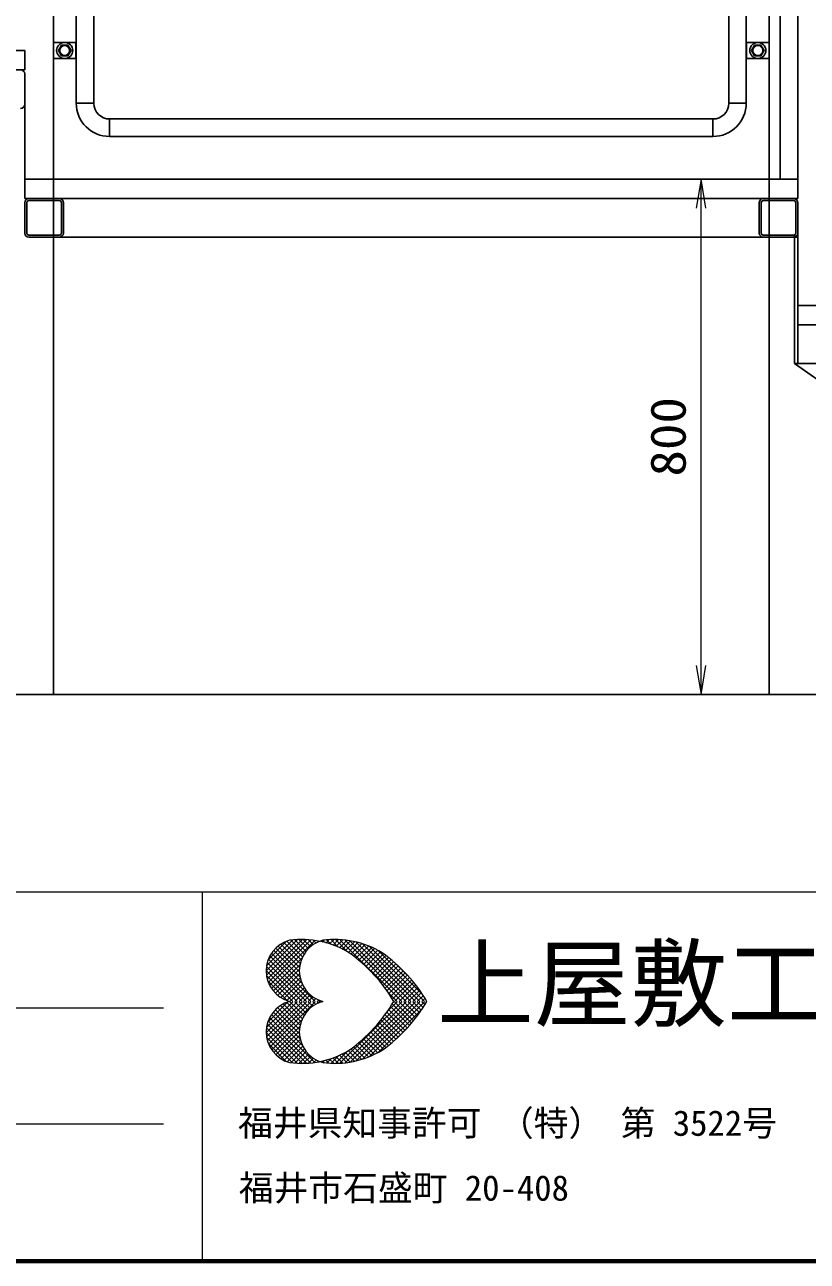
# Model space of a CAD drawing. Units: millimetres at full size, sheet at 1:30, with parts at other scales. Extents: x 450 to 12150, y 450 to 8460.
# Drawn here: x 4343 to 5558, y 450 to 2371 of the extents above; entities that cross this region are included whole.
import ezdxf
from ezdxf.enums import TextEntityAlignment as Align

# ---------------------------------------------------------------- set-up
doc = ezdxf.new("R2010")
doc.units = ezdxf.units.MM
doc.header["$LTSCALE"] = 30
for name, color, linetype, lineweight in [('D-STR-TXT', 7, 'Continuous', 13), ('D-STR\u3000構造物外形線', 1, 'Continuous', 25), ('D-TTL', 7, 'Continuous', 70), ('D-TTL-FRAM', 7, 'Continuous', 13), ('D-TTL-TXT', 7, 'Continuous', 13)]:
    doc.layers.add(name, color=color, linetype=linetype, lineweight=lineweight)
doc.styles.add('ＭＳ ゴシック', font='')
doc.styles.get('ＭＳ ゴシック').set_extended_font_data('MS Gothic')

# ---------------------------------------------------------------- blocks, each defined once
blk = doc.blocks.new('open_arrow')
at = {"color": 0, "linetype": 'Continuous', "lineweight": -2}
blk.add_lwpolyline([(7.5, 1.25), (0, 0), (7.5, -1.25)], dxfattribs=at)

msp = doc.modelspace()

# ---------------------------------------------------------------- linework, layer by layer
at = {"layer": 'D-STR-TXT'}
for p, q in [((5513.31, 2130.54), (5370.81, 2130.54)), ((5393.31, 1330.54), (5393.31, 2130.54)), ((5513.31, 1330.54), (5370.81, 1330.54))]:
    msp.add_line(p, q, dxfattribs=at)
at = {"layer": 'D-STR\u3000構造物外形線'}
for p, q in [((4387.86, 3438.69), (4387.86, 1330.54)), ((5498.76, 3238.69), (5498.76, 1330.54)), ((4423.31, 2248.64), (4423.31, 3142.44)), ((4450.51, 2248.64), (4450.51, 3142.44)), ((5436.11, 3142.44), (5436.11, 2248.64)), ((5463.31, 3142.44), (5463.31, 2248.64)), ((5516.11, 2130.54), (5516.11, 2530.54)), ((5543.31, 2130.54), (5543.31, 2530.54)), ((4422.86, 2344.14), (4422.86, 2316.94)), ((5463.76, 2344.14), (5463.76, 2316.94)), ((4343.31, 2330.54), (3143.31, 2330.54)), ((4343.31, 2330.54), (4343.31, 2300.54)), ((4405.36, 2343.04), (4387.86, 2343.04)), ((4387.86, 2343.04), (4387.86, 2318.04)), ((4400.45, 2339.04), (4395.55, 2330.54)), ((4395.55, 2330.54), (4400.45, 2322.04)), ((4410.27, 2339.04), (4400.45, 2339.04)), ((4405.36, 2343.04), (4422.86, 2343.04)), ((4415.18, 2330.54), (4410.27, 2339.04)), ((4410.27, 2322.04), (4415.18, 2330.54)), ((4422.86, 2343.04), (4422.86, 2318.04)), ((5481.26, 2343.04), (5463.76, 2343.04)), ((5463.76, 2343.04), (5463.76, 2318.04)), ((5471.45, 2330.54), (5476.35, 2339.04)), ((5476.35, 2322.04), (5471.45, 2330.54)), ((5476.35, 2339.04), (5486.17, 2339.04)), ((5481.26, 2343.04), (5498.76, 2343.04)), ((5486.17, 2339.04), (5491.08, 2330.54)), ((5491.08, 2330.54), (5486.17, 2322.04)), ((5498.76, 2343.04), (5498.76, 2318.04)), ((4387.86, 2318.04), (4405.36, 2318.04)), ((4400.45, 2322.04), (4410.27, 2322.04)), ((4422.86, 2318.04), (4405.36, 2318.04)), ((5463.76, 2318.04), (5481.26, 2318.04)), ((5486.17, 2322.04), (5476.35, 2322.04)), ((5498.76, 2318.04), (5481.26, 2318.04)), ((4343.31, 2300.54), (4223.31, 2300.54)), ((4343.31, 2246.94), (4343.31, 2294.14)), ((4343.31, 2246.94), (4343.31, 2294.14)), ((4343.31, 2246.94), (4343.31, 2294.14)), ((4450.51, 2248.64), (4423.31, 2248.64)), ((5436.11, 2248.64), (5463.31, 2248.64)), ((4343.31, 2246.94), (4343.31, 2100.54)), ((4475.01, 2196.94), (4475.01, 2224.14)), ((5411.61, 2224.14), (4475.01, 2224.14)), ((5411.61, 2196.94), (5411.61, 2224.14)), ((5411.61, 2196.94), (4475.01, 2196.94)), ((5543.31, 2130.54), (4343.31, 2130.54)), ((5543.31, 2130.54), (5543.31, 2100.54)), ((4343.31, 2100.54), (4463.31, 2100.54)), ((4343.31, 2046.94), (4343.31, 2094.14)), ((4343.31, 2046.94), (4343.31, 2094.14)), ((4346.51, 2046.94), (4346.51, 2094.14)), ((4346.51, 2046.94), (4346.51, 2094.14)), ((4349.71, 2100.54), (4396.91, 2100.54)), ((4349.71, 2100.54), (4396.91, 2100.54)), ((4349.71, 2097.34), (4396.91, 2097.34)), ((4349.71, 2097.34), (4396.91, 2097.34)), ((4387.86, 2100.54), (5498.76, 2100.54)), ((4387.86, 2040.54), (4387.86, 2100.54)), ((4400.11, 2094.14), (4400.11, 2046.94)), ((4400.11, 2094.14), (4400.11, 2046.94)), ((4403.31, 2094.14), (4403.31, 2046.94)), ((4403.31, 2094.14), (4403.31, 2046.94)), ((5543.31, 2100.54), (5423.31, 2100.54)), ((5483.31, 2094.14), (5483.31, 2046.94)), ((5483.31, 2094.14), (5483.31, 2046.94)), ((5483.31, 2094.14), (5483.31, 2046.94)), ((5486.51, 2094.14), (5486.51, 2046.94)), ((5486.51, 2094.14), (5486.51, 2046.94)), ((5486.51, 2094.14), (5486.51, 2046.94)), ((5536.91, 2100.54), (5489.71, 2100.54)), ((5536.91, 2100.54), (5489.71, 2100.54)), ((5536.91, 2100.54), (5489.71, 2100.54)), ((5536.91, 2097.34), (5489.71, 2097.34)), ((5536.91, 2097.34), (5489.71, 2097.34)), ((5536.91, 2097.34), (5489.71, 2097.34)), ((5498.76, 2100.54), (5498.76, 2040.54)), ((5540.11, 2046.94), (5540.11, 2094.14)), ((5540.11, 2046.94), (5540.11, 2094.14)), ((5540.11, 2046.94), (5540.11, 2094.14)), ((5543.31, 2046.94), (5543.31, 2094.14)), ((5543.31, 2046.94), (5543.31, 2094.14)), ((5543.31, 2046.94), (5543.31, 2094.14)), ((4396.91, 2043.74), (4349.71, 2043.74)), ((4396.91, 2043.74), (4349.71, 2043.74)), ((4396.91, 2040.54), (4349.71, 2040.54)), ((4396.91, 2040.54), (4349.71, 2040.54)), ((5498.76, 2040.54), (4387.86, 2040.54)), ((5489.71, 2043.74), (5536.91, 2043.74)), ((5489.71, 2043.74), (5536.91, 2043.74)), ((5489.71, 2043.74), (5536.91, 2043.74)), ((5489.71, 2040.54), (5536.91, 2040.54)), ((5489.71, 2040.54), (5536.91, 2040.54)), ((5489.71, 2040.54), (5536.91, 2040.54)), ((5538.31, 2044.69), (5538.31, 1844.54)), ((5538.31, 2040.69), (5543.31, 2040.69)), ((5543.31, 2050.94), (5543.31, 1844.54)), ((5543.31, 1934.54), (5843.31, 1934.54)), ((5543.31, 1904.54), (5843.31, 1904.54)), ((5538.31, 1844.54), (5843.31, 1844.54)), ((5538.31, 1844.54), (6141.12, 1420.54)), ((1181.74, 1330.54), (7361.7, 1330.54))]:
    msp.add_line(p, q, dxfattribs=at)
for centre in [(4405.36, 2330.54), (5481.26, 2330.54)]:
    msp.add_circle(centre, 7.65, dxfattribs=at)
for centre, radius, start, end in [((4405.36, 2330.54), 12.5, 90, 270), ((4405.36, 2330.54), 12.5, 270, 90), ((5481.26, 2330.54), 12.5, 90, 270), ((5481.26, 2330.54), 12.5, 270, 90), ((4336.91, 2294.14), 6.4, 0, 90), ((4336.91, 2294.14), 6.4, 0, 90), ((4336.91, 2294.14), 6.4, 0, 90), ((4475.01, 2248.64), 51.7, 180, 270), ((4475.01, 2248.64), 24.5, 180, 270), ((5411.61, 2248.64), 51.7, 270, 0), ((5411.61, 2248.64), 24.5, 270, 0), ((4336.91, 2246.94), 6.4, 270, 0), ((4336.91, 2246.94), 6.4, 270, 0), ((4336.91, 2246.94), 6.4, 270, 0), ((4349.71, 2094.14), 6.4, 90, 180), ((4349.71, 2094.14), 6.4, 90, 180), ((4349.71, 2094.14), 3.2, 90, 180), ((4349.71, 2094.14), 3.2, 90, 180), ((4396.91, 2094.14), 6.4, 0, 90), ((4396.91, 2094.14), 6.4, 0, 90), ((4396.91, 2094.14), 3.2, 0, 90), ((4396.91, 2094.14), 3.2, 0, 90), ((5489.71, 2094.14), 6.4, 90, 180), ((5489.71, 2094.14), 6.4, 90, 180), ((5489.71, 2094.14), 6.4, 90, 180), ((5489.71, 2094.14), 3.2, 90, 180), ((5489.71, 2094.14), 3.2, 90, 180), ((5489.71, 2094.14), 3.2, 90, 180), ((5536.91, 2094.14), 6.4, 0, 90), ((5536.91, 2094.14), 6.4, 0, 90), ((5536.91, 2094.14), 6.4, 0, 90), ((5536.91, 2094.14), 3.2, 0, 90), ((5536.91, 2094.14), 3.2, 0, 90), ((5536.91, 2094.14), 3.2, 0, 90), ((4349.71, 2046.94), 6.4, 180, 270), ((4349.71, 2046.94), 6.4, 180, 270), ((4349.71, 2046.94), 3.2, 180, 270), ((4349.71, 2046.94), 3.2, 180, 270), ((4396.91, 2046.94), 3.2, 270, 0), ((4396.91, 2046.94), 6.4, 270, 0), ((4396.91, 2046.94), 3.2, 270, 0), ((4396.91, 2046.94), 6.4, 270, 0), ((5489.71, 2046.94), 6.4, 180, 270), ((5489.71, 2046.94), 6.4, 180, 270), ((5489.71, 2046.94), 6.4, 180, 270), ((5489.71, 2046.94), 3.2, 180, 270), ((5489.71, 2046.94), 3.2, 180, 270), ((5489.71, 2046.94), 3.2, 180, 270), ((5536.91, 2046.94), 3.2, 270, 0), ((5536.91, 2046.94), 6.4, 270, 0), ((5536.91, 2046.94), 3.2, 270, 0), ((5536.91, 2046.94), 6.4, 270, 0), ((5536.91, 2046.94), 3.2, 270, 0), ((5536.91, 2046.94), 6.4, 270, 0)]:
    msp.add_arc(centre, radius, start, end, dxfattribs=at)
at = {"layer": 'D-TTL'}
msp.add_lwpolyline([(450, 450), (450, 8460), (12150, 8460), (12150, 450)], close=True, dxfattribs=at)
at = {"layer": 'D-TTL-FRAM'}
for p, q in [((450, 1023.66), (12150, 1023.66)), ((4618.84, 1023.66), (4618.84, 450)), ((4258.84, 843.66), (4558.84, 843.66)), ((4258.84, 663.66), (4558.84, 663.66))]:
    msp.add_line(p, q, dxfattribs=at)
at = {"layer": 'D-TTL-TXT'}
for p, q in [((4718.09, 901.17), (4766.22, 949.3)), ((4718.72, 894.3), (4773.72, 949.3)), ((4718.72, 908.67), (4758.72, 948.67)), ((4719.97, 888.67), (4780.59, 949.3)), ((4721.22, 883.05), (4786.84, 948.67)), ((4721.84, 918.67), (4748.72, 946.17)), ((4723.72, 878.67), (4793.72, 948.05)), ((4741.22, 941.8), (4770.59, 912.42)), ((4745.59, 944.92), (4772.47, 918.05)), ((4750.59, 946.8), (4774.34, 923.05)), ((4756.22, 948.67), (4776.84, 927.42)), ((4762.47, 949.3), (4779.97, 931.17)), ((4769.34, 949.3), (4783.09, 935.55)), ((4776.22, 949.3), (4786.84, 938.67)), ((4783.72, 949.3), (4791.22, 941.8)), ((4791.22, 948.67), (4795.59, 944.3)), ((4797.46, 944.92), (4799.34, 947.42)), ((4799.96, 946.8), (4800.59, 946.8)), ((4804.96, 946.17), (4808.09, 948.67)), ((4805.59, 948.67), (4808.71, 944.92)), ((4810.59, 944.3), (4815.59, 949.3)), ((4812.46, 948.67), (4819.34, 941.8)), ((4816.21, 943.05), (4823.09, 949.3)), ((4819.34, 948.67), (4829.96, 938.05)), ((4821.84, 941.17), (4829.96, 949.3)), ((4826.21, 949.3), (4844.34, 930.55)), ((4826.84, 939.3), (4836.84, 949.3)), ((4831.84, 936.8), (4843.09, 948.05)), ((4833.09, 948.67), (4928.71, 853.67)), ((4836.21, 934.3), (4848.71, 947.42)), ((4840.59, 948.67), (4935.59, 853.67)), ((4841.21, 932.42), (4854.96, 946.17)), ((4845.59, 929.3), (4860.59, 944.92)), ((4848.71, 947.42), (4942.46, 853.67)), ((4849.34, 926.8), (4866.21, 943.05)), ((4853.71, 923.67), (4871.84, 941.8)), ((4857.46, 946.17), (4949.96, 853.67)), ((4867.46, 943.05), (4956.84, 853.67)), ((4724.34, 923.67), (4794.34, 853.67)), ((4726.22, 928.67), (4773.09, 882.42)), ((4729.97, 932.42), (4769.97, 892.42)), ((4733.09, 936.17), (4769.34, 899.92)), ((4736.84, 939.3), (4769.34, 906.8)), ((4857.46, 920.55), (4876.84, 939.3)), ((4861.84, 917.42), (4881.84, 937.42)), ((4865.59, 914.3), (4886.21, 935.55)), ((4869.34, 911.17), (4891.21, 933.05)), ((4872.46, 907.42), (4895.59, 930.55)), ((4876.21, 904.3), (4899.96, 927.42)), ((4878.09, 939.3), (4963.71, 853.67)), ((4879.96, 900.55), (4903.71, 924.92)), ((4891.84, 932.42), (4960.59, 864.3)), ((4718.72, 908.05), (4773.72, 853.67)), ((4719.97, 913.67), (4780.59, 853.67)), ((4721.84, 919.3), (4787.47, 853.67)), ((4726.22, 873.67), (4774.34, 921.8)), ((4729.34, 869.92), (4770.59, 911.17)), ((4732.47, 866.17), (4769.34, 903.05)), ((4883.09, 896.8), (4908.09, 921.8)), ((4886.84, 893.05), (4911.84, 918.05)), ((4889.96, 889.3), (4915.59, 914.92)), ((4893.09, 885.55), (4919.34, 911.8)), ((4896.21, 881.8), (4923.09, 908.67)), ((4899.34, 878.05), (4926.84, 904.92)), ((4920.59, 911.17), (4937.46, 893.67)), ((4718.09, 901.8), (4766.22, 853.67)), ((4718.72, 893.67), (4759.34, 853.67)), ((4721.22, 884.92), (4750.59, 854.92)), ((4736.22, 863.05), (4769.34, 896.17)), ((4740.59, 859.92), (4771.22, 890.55)), ((4744.97, 857.42), (4772.47, 884.92)), ((4902.46, 873.67), (4930.59, 901.17)), ((4905.59, 869.92), (4933.71, 898.05)), ((4908.09, 865.55), (4936.84, 894.3)), ((4911.21, 861.17), (4940.59, 890.55)), ((4913.71, 856.8), (4943.71, 886.8)), ((4749.97, 854.92), (4774.34, 879.92)), ((4754.97, 853.67), (4776.84, 874.92)), ((4762.47, 853.67), (4779.97, 871.17)), ((4769.34, 853.67), (4783.09, 867.42)), ((4905.59, 869.3), (4921.21, 853.67)), ((4917.46, 853.67), (4946.84, 883.05)), ((4924.34, 853.67), (4949.96, 878.67)), ((4931.84, 853.67), (4953.09, 874.92)), ((4938.71, 853.67), (4956.21, 870.55)), ((4945.59, 853.67), (4958.71, 866.8)), ((4718.09, 804.92), (4766.22, 853.05)), ((4718.72, 798.67), (4773.72, 853.05)), ((4718.72, 813.05), (4759.34, 853.05)), ((4719.97, 793.05), (4780.59, 853.05)), ((4721.22, 821.8), (4750.59, 851.8)), ((4721.84, 787.42), (4787.47, 853.05)), ((4724.34, 783.05), (4794.34, 853.05)), ((4740.59, 846.8), (4771.22, 816.17)), ((4744.97, 849.3), (4772.47, 821.8)), ((4749.97, 851.8), (4774.34, 826.8)), ((4754.97, 853.05), (4776.84, 831.8)), ((4762.47, 853.05), (4779.97, 835.55)), ((4769.34, 853.05), (4783.09, 839.3)), ((4776.22, 853.67), (4786.22, 863.67)), ((4776.22, 853.05), (4786.22, 843.05)), ((4783.09, 853.67), (4790.59, 860.55)), ((4783.09, 853.05), (4790.59, 846.17)), ((4790.59, 853.67), (4794.97, 858.05)), ((4790.59, 853.05), (4794.97, 848.67)), ((4797.46, 853.67), (4799.96, 855.55)), ((4797.46, 853.05), (4799.96, 851.17)), ((4799.34, 855.55), (4801.84, 853.67)), ((4799.34, 851.17), (4801.84, 853.05)), ((4804.34, 853.67), (4804.96, 853.67)), ((4804.34, 853.05), (4804.96, 853.05)), ((4833.09, 758.05), (4928.71, 853.05)), ((4840.59, 758.05), (4935.59, 853.05)), ((4848.71, 759.3), (4942.46, 853.05)), ((4857.46, 760.55), (4949.96, 853.05)), ((4867.46, 763.67), (4956.84, 853.05)), ((4878.09, 767.42), (4963.71, 853.05)), ((4905.59, 837.42), (4921.21, 853.05)), ((4911.21, 845.55), (4940.59, 816.17)), ((4913.71, 849.92), (4943.71, 819.92)), ((4917.46, 853.05), (4946.84, 823.67)), ((4924.34, 853.05), (4949.96, 828.05)), ((4931.84, 853.05), (4953.09, 831.8)), ((4938.71, 853.05), (4956.21, 836.17)), ((4945.59, 853.05), (4958.71, 839.92)), ((4952.46, 853.67), (4961.84, 862.42)), ((4952.46, 853.05), (4961.84, 844.3)), ((4959.96, 853.67), (4964.34, 858.05)), ((4959.96, 853.05), (4964.34, 848.67)), ((4966.84, 853.67), (4967.46, 853.67)), ((4966.84, 853.05), (4967.46, 853.05)), ((4723.72, 828.05), (4793.72, 758.68)), ((4726.22, 833.05), (4774.34, 784.92)), ((4729.34, 836.8), (4770.59, 795.55)), ((4732.47, 840.55), (4769.34, 803.67)), ((4736.22, 843.67), (4769.34, 810.55)), ((4891.84, 774.3), (4960.59, 842.42)), ((4899.34, 828.67), (4926.84, 801.8)), ((4902.46, 833.05), (4930.59, 805.55)), ((4905.59, 836.8), (4933.71, 808.67)), ((4908.09, 841.17), (4936.84, 812.42)), ((4718.72, 812.42), (4773.72, 757.43)), ((4719.97, 818.05), (4780.59, 757.43)), ((4721.22, 823.67), (4786.84, 758.05)), ((4726.22, 778.05), (4773.09, 824.3)), ((4729.97, 774.3), (4769.97, 814.3)), ((4733.09, 770.55), (4769.34, 806.8)), ((4883.09, 809.92), (4908.09, 784.92)), ((4886.84, 813.67), (4911.84, 788.67)), ((4889.96, 817.42), (4915.59, 791.8)), ((4893.09, 821.17), (4919.34, 794.92)), ((4896.21, 824.92), (4923.09, 798.05)), ((4920.59, 795.55), (4937.46, 813.05)), ((4718.09, 805.55), (4766.22, 757.43)), ((4718.72, 798.05), (4758.72, 758.05)), ((4721.84, 788.05), (4748.72, 760.55)), ((4736.84, 767.42), (4769.34, 799.92)), ((4741.22, 764.92), (4770.59, 794.3)), ((4745.59, 761.8), (4772.47, 788.67)), ((4861.84, 789.3), (4881.84, 769.3)), ((4865.59, 792.42), (4886.21, 771.17)), ((4869.34, 795.55), (4891.21, 773.67)), ((4872.46, 799.3), (4895.59, 776.17)), ((4876.21, 802.42), (4899.96, 779.3)), ((4879.96, 806.17), (4903.71, 781.8)), ((4750.59, 759.92), (4774.34, 783.67)), ((4756.22, 758.05), (4776.84, 779.3)), ((4762.47, 757.43), (4779.97, 775.55)), ((4769.34, 757.43), (4783.09, 771.17)), ((4819.34, 758.05), (4829.96, 768.67)), ((4826.21, 757.43), (4844.34, 776.17)), ((4831.84, 769.92), (4843.09, 758.68)), ((4836.21, 772.42), (4848.71, 759.3)), ((4841.21, 774.3), (4854.96, 760.55)), ((4845.59, 777.42), (4860.59, 761.8)), ((4849.34, 779.92), (4866.21, 763.67)), ((4853.71, 783.05), (4871.84, 764.92)), ((4857.46, 786.17), (4876.84, 767.42)), ((4776.22, 757.43), (4786.84, 768.05)), ((4783.72, 757.43), (4791.22, 764.92)), ((4791.22, 758.05), (4795.59, 762.42)), ((4797.46, 761.8), (4799.34, 759.3)), ((4799.96, 759.92), (4800.59, 759.92)), ((4804.96, 760.55), (4808.09, 758.05)), ((4805.59, 758.05), (4808.71, 761.8)), ((4810.59, 762.42), (4815.59, 757.43)), ((4812.46, 758.05), (4819.34, 764.92)), ((4816.21, 763.67), (4823.09, 757.43)), ((4821.84, 765.55), (4829.96, 757.43)), ((4826.84, 767.42), (4836.84, 757.43))]:
    msp.add_line(p, q, dxfattribs=at)
for centre, radius, start, end in [((4767.33, 901.04), 49.18, 105.2024, 254.7976), ((4773.56, 808.83), 140.97, 58.71735, 97.79751), ((4818.68, 901.04), 49.18, 105.2024, 254.7976), ((4824.91, 808.83), 140.97, 58.71735, 97.79751), ((4700.99, 725.76), 250.36, 30.69974, 54.3922), ((4752.34, 725.76), 250.36, 30.69974, 54.3922), ((4767.33, 806.12), 49.18, 105.2024, 254.7976), ((4818.68, 806.12), 49.18, 105.2024, 254.7976), ((4700.99, 981.4), 250.36, 305.6078, 329.30026), ((4752.34, 981.4), 250.36, 305.6078, 329.30026), ((4773.56, 898.33), 140.97, 262.20249, 301.28265), ((4824.91, 898.33), 140.97, 262.20249, 301.28265)]:
    msp.add_arc(centre, radius, start, end, dxfattribs=at)

# ---------------------------------------------------------------- block references
at = {"layer": 'D-STR-TXT', "xscale": 6, "yscale": 6}
for p, rotation in [((5393.31, 2130.54), 270), ((5393.31, 1330.54), 90)]:
    msp.add_blockref('open_arrow', p, dxfattribs=dict(at, rotation=rotation))

# ---------------------------------------------------------------- texts
at = {"layer": 'D-STR-TXT', "style": 'ＭＳ ゴシック', "width": 1.1}
msp.add_text('800', height=54.99, rotation=90, dxfattribs=at).set_placement((5385.81, 1730.54), align=Align.BOTTOM_CENTER)
at = {"layer": 'D-TTL-TXT', "style": 'ＭＳ ゴシック'}
for s, height, p in [('上屋敷工業株式会社', 110, (4983.4, 793.23)), ('福井県知事許可 （特） 第 3522号', 39.59, (4674.44, 632.97)), ('福井市石盛町 20-408', 39.59, (4675.54, 532.22))]:
    msp.add_text(s, height=height, dxfattribs=at).set_placement(p, align=Align.BOTTOM_LEFT)

doc.saveas('drawing.dxf')
